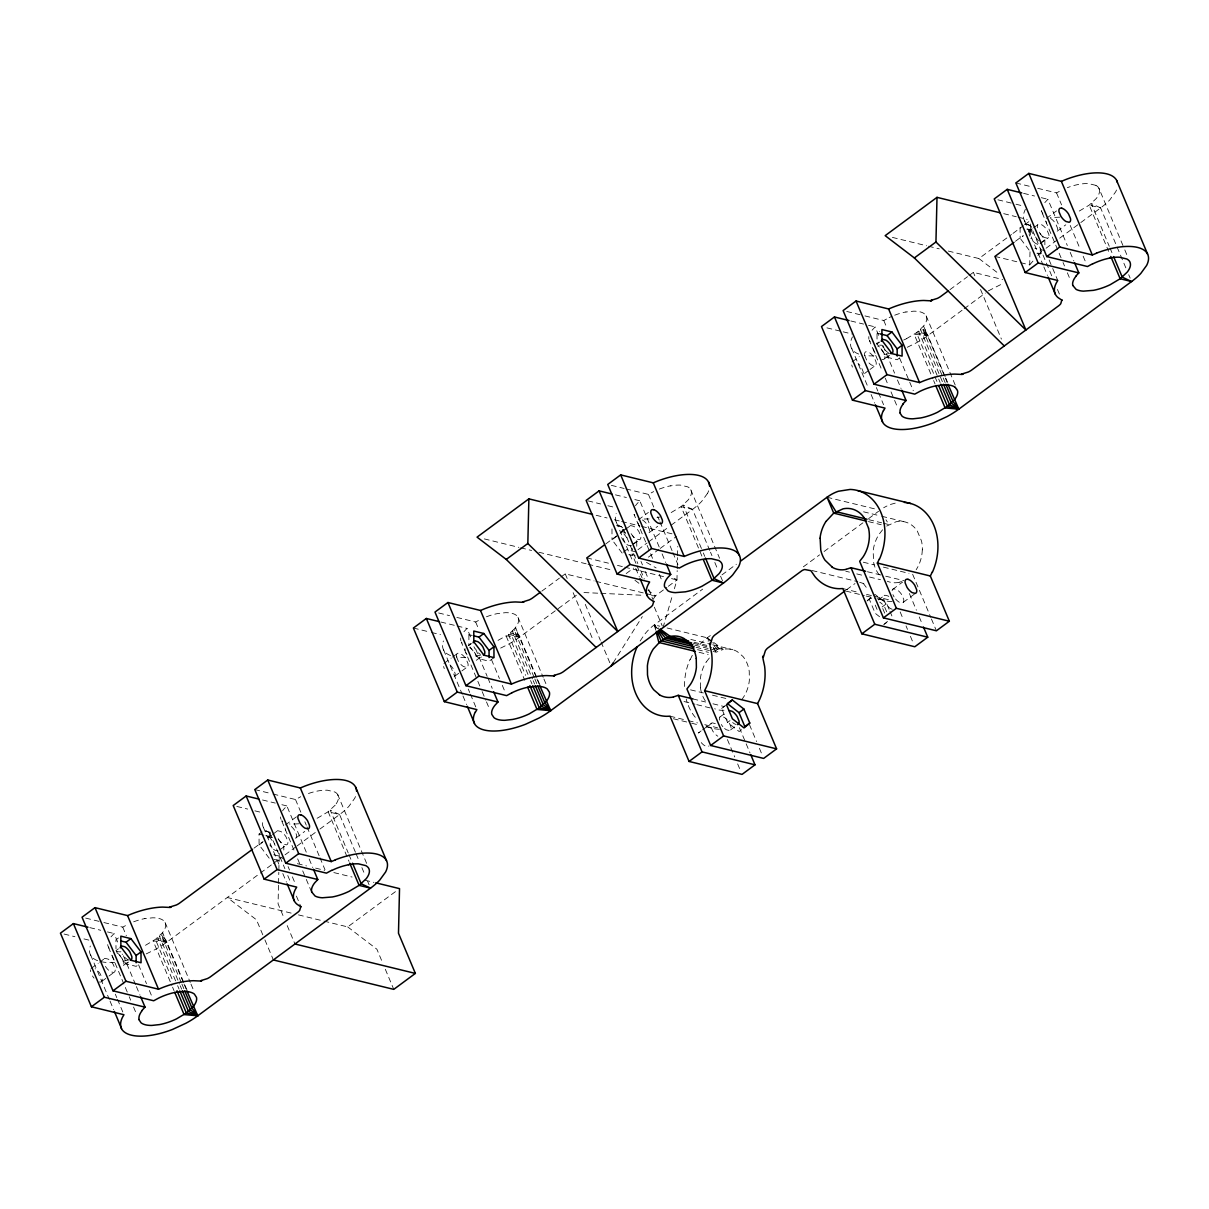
<?xml version="1.0" encoding="UTF-8"?>
<svg xmlns="http://www.w3.org/2000/svg" width="1209" height="1209" viewBox="0 0 1209 1209"><rect width="100%" height="100%" fill="white"/><g stroke="black" fill="none" stroke-linecap="round" stroke-linejoin="round"><path stroke-width="0.75" stroke-dasharray="5 3.75" d="M278.508 885.245L278.07 903.848L284.402 918.9M278.554 883.386L278.811 872.233M278.856 870.374L279.113 859.206M674.38 588.768L676.964 579.912L677.176 570.618M677.221 568.759L677.478 557.606M677.524 555.732L677.75 546.438M1020.562 262.655L1029.705 264.892L1030.053 250.021M1030.4 235.135L1030.672 223.982M922.316 549.793L922.104 552.8A30.89 24.271 -76.3 0 1 916.18 569.711M622.922 529.164L621.668 531.628A11.894 5.048 -22.8 0 1 619.718 533.577M663 627.698L672.31 595.841M269.97 833.213L266.101 830.643A50.174 21.278 -22.8 0 1 262.595 820.896M690.143 659.706L692.304 655.338M707.552 493.332L701.719 501.342A50.642 21.475 -22.8 0 1 692.515 509.412L669.786 526.202M640.135 641.027L644.548 634.423A50.642 39.791 -76.3 0 1 654.296 624.857L702.671 589.131M613.19 662.804L642.311 616.59M653.359 599.059L655.369 595.871L666.884 587.362M706.298 661.943L709.834 657.379M741.737 699.709L743.429 697.321A30.89 24.271 -76.3 0 0 749.353 680.425L749.248 671.479A31.585 24.815 -76.3 0 0 747.041 663.242A31.585 24.815 -76.3 0 0 742.915 656.427L737.248 651.591A30.89 24.271 -76.3 0 0 723.284 649.399L714.141 647.163M882.585 529.769L879.049 534.318A30.89 24.271 -76.3 0 0 873.125 551.228L873.744 563.016A31.222 24.528 -76.3 0 0 877.991 573.142L879.563 575.227M1029.705 264.892L1033.196 260.796M1037.851 255.326L1043.065 250.459M110.986 936.869L114.084 933.529L117.681 942.098M463.924 631.748L467.022 628.408L471.344 638.684M335.21 805.134L328.153 811.753L318.239 817.677A30.89 13.103 -22.8 0 1 315.489 818.946M872.052 330.238L875.135 326.914L879.457 337.19M1044.803 202.628L1047.886 199.289L1067.32 245.518M306.27 852.149L286.835 805.919L283.737 809.244A30.89 13.103 -22.8 0 0 282.558 810.891M659.207 547.012L639.773 500.783L636.675 504.123A30.89 13.103 -22.8 0 0 635.496 505.77M741.585 729.722L739.152 731.536L727.531 722.423L721.652 708.444L724.523 706.011M867.609 600.299L870.48 597.866L873.382 600.148M867.049 601.039L875.089 594.465L886.696 603.578L889.31 609.789M883.673 624.615L887.98 620.958M471.374 643.672L468.926 645.47L468.896 634.649L471.329 632.836M899.647 357.924L897.214 359.723L887.149 357.26L877.054 343.976L877.009 333.155L879.457 331.342M948.279 251.064L978.927 258.545L1011.51 234.486M1012.991 233.382L1023.358 225.735M1024.839 224.632L1030.748 220.265M626.64 528.001L622.046 531.401L628.771 540.257M1026.804 229.09L1030.159 229.906L1034.768 226.506M443.96 663.439L451.153 658.119M452.589 657.061L456.911 653.873M468.246 645.485L470.936 643.505M541.828 591.141L559.389 578.174M560.855 577.101L565.238 573.852L594.072 580.894M605.86 543.854L619.023 534.121M621.32 532.413L624.101 530.358M625.491 529.33L629.662 526.247M638.322 519.855L648.387 512.42M852.088 361.929L859.282 356.625M876.374 343.991L879.064 342.011M949.957 289.646L967.502 276.68M968.968 275.592L973.366 272.357L1002.624 279.506M1015.439 241.271L1022.754 235.861M1029.433 230.919L1032.214 228.864M1033.604 227.836L1037.79 224.753M1046.435 218.361L1056.5 210.925M622.121 553.057L612.011 539.773L616.62 536.373M877.054 343.976L879.487 342.177M1029.116 250.082L1020.139 238.279L1023.585 235.725M633.289 543.838L636.735 541.284L632.247 535.375M1040.254 243.19L1044.863 239.79L1039.256 232.415M454.69 676.269L460.448 672.008M461.883 670.95L467.641 666.703M480.321 657.333L476.301 660.31A8.418 3.793 53.5 0 0 476.648 657.243L474.835 652.89A8.418 3.793 53.5 0 0 469.681 647.586M633.44 544.216L640.392 539.078M649.052 532.685L657.681 526.308M868.576 370.513L862.818 374.76A8.418 3.793 53.5 0 0 863.181 371.692L861.352 367.355A8.418 3.793 53.5 0 0 858.027 363.38M870.012 369.455L875.769 365.194M884.414 358.801L889.794 354.841M1040.163 243.75L1048.52 237.584M1057.165 231.191L1065.794 224.814M470.044 646.951L479.021 658.769L481.469 656.955M623.27 552.211L626.715 549.657L636.78 552.12M887.149 357.26L889.597 355.461M500.647 648.084L507.961 644.488A50.642 21.475 -22.8 0 0 519.764 637.037L578.718 593.483M637.974 549.717L647.057 542.992M648.583 541.874L668.275 527.32M907.279 347.27L916.09 342.978A50.642 21.475 -22.8 0 0 927.892 335.543L962.651 309.852M964.162 308.733L985.32 293.107M1046.087 248.223L1058.207 239.261M1059.734 238.143L1100.628 207.918A50.642 21.475 -22.8 0 0 1109.847 199.848L1115.665 191.823A50.189 21.294 -22.8 0 0 1116.768 189.299M493.982 657.605L489.086 661.217L479.021 658.769M1036.944 253.195L1040.299 254.011L1044.893 250.611L1034.844 248.162M118.406 937.972L115.958 939.771L115.988 948.793M269.184 858.178L259.089 844.895L259.043 834.074L263.653 830.674L272.025 832.714M265.753 835.706L269.108 836.522L272.554 833.983M91.023 968.56L98.216 963.241M99.667 962.183L103.974 958.994M254.026 848.159L263.078 841.479M268.383 837.535L271.164 835.479M272.554 834.452L276.725 831.369M285.384 824.976L296.885 816.483M118.437 948.793L115.988 950.606L126.099 963.89L136.149 966.354L138.597 964.54M259.089 844.895L262.534 842.356M626.186 573.565L633.592 568.094M648.387 557.168L658.754 549.506M660.235 548.418L676.526 536.373M101.768 981.391L107.51 977.144M108.961 976.071L114.704 971.824M123.363 965.432L128.728 961.457M280.503 849.338L287.455 844.199M296.114 837.807L304.744 831.429M126.099 963.89L128.532 962.077M146.213 953.901L155.024 949.609A50.642 21.475 -22.8 0 0 166.827 942.159L271.919 864.526M273.355 863.468L281.999 857.075M285.037 854.839L295.646 847.01M297.157 845.892L318.375 830.22M319.886 829.102L339.578 814.549A50.642 21.475 -22.8 0 0 348.797 806.463L354.615 798.454A50.189 21.294 -22.8 0 0 355.703 795.915M274.216 859.418L279.249 860.642L283.843 857.241M668.32 586.289L676.964 579.912L672.144 577.146M721.954 574.88L736.357 564.24M710.303 635.571L707.28 637.808A50.642 39.791 -76.3 0 0 697.533 647.359M803.335 566.84L819.566 554.855M824.085 551.516L862.878 522.847M868.591 518.631L878.595 511.241M323.982 921.122L347.708 926.91L398.048 889.718M846.678 589.644L854.975 583.569M721.652 708.444L726.549 704.832M701.114 730.916L698.243 733.047A8.418 3.793 53.5 0 1 699.24 732.397L702.353 733.153M702.565 729.858L711.194 723.481M719.839 717.088L726.564 712.131M878.369 599.981L883.945 595.871M892.59 589.478L902.67 582.028M882.102 606.978L886.696 603.578M727.531 722.423L729.979 720.624M730.568 729.919L735.949 725.959M903.319 602.309L914.835 593.8M884.535 624.131L886.832 622.423M886.711 526.066L896.02 521.774A30.89 24.271 -76.3 0 1 909.999 523.981L912.024 525.341A31.358 24.633 -76.3 0 1 917.238 530.887L921.5 540.997A31.358 24.633 -76.3 0 1 922.346 549.853M1037.715 188.302L1056.545 192.896L1061.774 190.085M864.964 315.912L883.794 320.521L889.023 317.71M625.945 488.904L648.432 494.39L653.646 491.579M456.836 617.421L475.666 622.015L480.895 619.204M273.007 794.026L295.495 799.527L300.724 796.716M103.898 922.543L122.744 927.137L127.973 924.326M696.082 647.299L716.181 652.21L723.284 649.399L713.098 642.024M1079.289 211.046L1089.203 205.122L1096.261 198.518A30.89 13.103 -22.8 0 0 1099.344 189.481M906.538 338.671L916.452 332.747L923.525 326.128A30.89 13.103 -22.8 0 0 926.593 317.106L924.417 313.826A31.585 13.39 -22.8 0 0 913.581 311.181L905.843 312.028M671.176 512.556L681.075 506.631L688.148 500.012A30.89 13.103 -22.8 0 0 691.216 490.975L690.777 489.766A31.358 13.299 -22.8 0 0 687.8 486.879L680.516 485.111A31.343 13.299 -22.8 0 0 673.171 485.474L670.481 485.912M145.488 945.302L155.402 939.378L162.459 932.759A30.89 13.103 -22.8 0 0 165.527 923.721L163.366 920.457A31.585 13.39 -22.8 0 0 152.53 917.812L144.793 918.659M988.342 290.87L1003.168 283.344M895.219 503.14L891.29 504.229A50.642 39.791 -76.3 0 0 883.658 507.765M899.194 582.254L901.612 581.589M1059.779 217.167L1052.419 217.529A31.222 13.239 -22.8 0 1 1050.289 217.318M298.729 823.797L291.369 824.145A31.222 13.239 -22.8 0 1 289.238 823.949M649.067 518.948L644.306 519.024A31.222 13.239 -22.8 0 1 642.175 518.812M1031.851 230.299L1030.431 230.254A8.418 3.793 53.5 0 0 1028.965 232.204M882.011 359.421L883.431 359.466A8.418 3.793 53.5 0 0 884.776 355.733L882.948 351.396A8.418 3.793 53.5 0 0 877.794 346.091M278.115 851.03L275.002 850.259A8.418 3.793 53.5 0 1 269.849 844.955M99.35 982.01L100.77 982.04A8.418 3.793 53.5 0 0 102.115 978.323L100.287 973.97A8.418 3.793 53.5 0 0 95.148 968.666M583.977 592.546L599.014 593.241M600.888 593.332L644.095 595.342M651.606 595.689L655.369 595.871L648.069 590.294M945.151 376.634L927.892 335.543L914.185 334.334L932.895 378.84M539.909 684.974L519.764 637.037L506.072 635.828L498.425 640.166A30.89 13.103 -22.8 0 1 495.675 641.435M186.987 990.111L166.827 942.159L153.135 940.95L171.844 985.471M859.644 582.285L863.891 583.645M863.196 583.297L868.092 589.735M1015.862 182.952L1030.431 186.518M1125.821 267.839L1100.628 207.918L1089.203 205.122L1108.638 251.351M1041.297 197.672L1047.886 199.289M1023.6 193.349L1034.526 196.024M997.878 199.802L1014.155 203.777M1015.968 204.215L1023.192 205.983M1003.712 213.661L1016.331 216.743M1018.129 217.182L1027.151 219.373M1024.703 224.043L1031.413 225.69M994.947 256.399L1018.734 262.217M892.393 237.402L926.638 245.775M928.452 246.213L939.257 248.858M846.753 311.469L863.135 315.473M947.267 382.633L923.525 326.128L927.892 335.543L916.452 332.747L937.323 382.392M850.849 320.974L863.589 324.088M868.546 325.297L875.135 326.914M877.009 333.155L880.364 333.971M826.926 327.866L841.404 331.402M843.217 331.84L852.254 334.047M827.047 497.247L874.545 508.838M863.558 511.815L880.001 515.835M881.829 516.288L905.586 522.092M868.833 519.689L881.633 522.802M883.462 523.255L888.932 524.585L885.97 519.794M868.44 521.608L881.225 524.736M611.376 485.353L624.131 488.466M709.789 550.503L692.515 509.412L681.075 506.631L702.671 557.984M615.472 494.859L626.398 497.519M634.816 499.574L639.773 500.783M863.317 562.215L874.273 564.89M883.401 567.127L908.987 573.368M587.937 500.858L600.601 503.957M607.84 505.725L615.079 507.478M867.442 571.736L883.885 575.741M885.713 576.194L903.984 580.652M845.801 571.237L849.459 572.129M856.758 573.912L862.244 575.242M869.543 577.025L880.515 579.716M596.173 515.291L607.084 517.966M614.353 519.734L619.809 521.064M621.622 521.517L639.818 525.96M641.631 526.399L672.552 533.955M812.146 570.527L857.831 581.68M616.575 525.537L623.285 527.184M842.809 588.571L859.251 592.591M866.551 594.375L888.479 599.724M846.088 591.125L864.359 595.584M866.188 596.037L875.316 598.259M877.145 598.712L884.459 600.495M628.831 554.689L632.171 555.52L632.156 548.297M586.833 557.893L608.459 563.182M617.482 565.389L622.877 566.704M624.69 567.142L664.346 576.829M671.554 578.597L676.964 579.912M484.325 538.912L518.888 547.36M520.701 547.798L531.612 550.473M538.882 552.241L586.169 563.802M587.997 564.24L613.447 570.467M595.886 581.333L644.548 593.226M646.347 593.664L655.369 595.871M655.671 630.146L654.296 624.857L659.782 626.202M667.081 627.985L707.28 637.808L711.648 640.966M690.807 639.44L710.907 644.352M712.736 644.79L732.835 649.701M694.042 642.251L706.842 645.379M693.467 643.354L711.738 647.812M713.552 648.266L720.866 650.049L712.721 642.704M694.752 645.183L718.494 650.986L712.887 644.397M697.517 649.671L708.474 652.346M699.044 652.301L708.187 654.522M438.625 612.963L449.552 615.638M486.456 616.786A30.89 13.103 -22.8 0 1 497.73 613.537L505.468 612.676A31.585 13.39 -22.8 0 1 516.364 615.351L518.48 618.6A30.89 13.103 -22.8 0 1 515.397 627.622L519.764 637.037L508.324 634.241L506.072 635.828L524.782 680.35M440.907 622.031L455.476 625.582M457.123 625.99L467.022 628.408M468.896 634.649L472.251 635.466M690.551 689.84L703.351 692.953M712.479 695.19L727.093 698.757M413.387 628.03L429.663 632.005M431.477 632.458L440.514 634.665M692.863 698.908L705.663 702.021M712.962 703.804L723.919 706.494M684.007 701.522L694.979 704.197M696.792 704.651L713.234 708.67M670.058 716.196L686.5 720.201M688.314 720.655L697.457 722.891M704.756 724.675L717.557 727.788M673.337 718.735L689.78 722.755M691.608 723.209L698.923 724.992M706.222 726.775L711.708 728.12M254.797 789.583L271.194 793.588M355.416 852.209L339.578 814.549L328.153 811.753L349.023 861.397M262.534 799.98L275.289 803.093M281.893 804.71L286.835 805.919M236.813 806.433L247.679 809.078M254.903 810.846L262.141 812.614M259.043 834.074L264.076 835.298M273.778 854.778L278.811 856.017M297.369 863.664L306.482 865.901M315.609 868.122L324.722 870.359M333.85 872.581L352.091 877.039M364.861 880.167L373.989 882.389M291.142 913.097L227.292 897.501L256.474 919.792L264.212 938.199M298.442 914.881L322.168 920.669M85.688 918.099L102.085 922.104M183.33 982.403L162.459 932.759L166.827 942.159L155.402 939.378L172.675 980.469M89.783 927.605L100.71 930.265M107.48 931.927L114.084 933.529M64.062 934.043L74.928 936.703M83.965 938.909L93.017 941.116M1037.76 244.369L1036.053 243.644A8.418 3.793 53.5 0 1 1030.899 238.324M892.257 609.306L890.549 608.58A8.418 3.793 53.5 0 1 885.411 603.276L883.583 598.923A8.418 3.793 53.5 0 1 884.928 595.206L888.056 595.977A8.418 3.793 53.5 0 1 889.884 597.322M625.431 532.519L622.303 531.764A8.418 3.793 53.5 0 0 620.852 533.698M736.221 724.584L734.513 723.859A8.418 3.793 53.5 0 1 732.684 722.514M715.305 723.602L712.177 722.831A8.418 3.793 53.5 0 0 710.832 726.549L712.66 730.901A8.418 3.793 53.5 0 0 717.798 736.205M272.493 837.656L269.365 836.885A8.418 3.793 53.5 0 0 268.02 840.603M129.015 960.097L127.308 959.372A8.418 3.793 53.5 0 1 122.154 954.052M1095.928 185.385L1088.644 183.617A31.343 13.299 -22.8 0 0 1081.284 183.964L1078.594 184.418A30.89 13.103 -22.8 0 0 1067.335 187.682M622.726 527.623L619.038 525.507A50.174 21.278 -22.8 0 1 616.182 513.341M1100.628 207.918L1091.289 203.505L1109.273 246.304M945.121 382.588L922.089 327.79L927.892 335.543L918.538 331.115L937.972 377.344M692.515 509.412L683.161 504.999L702.595 551.228M536.267 677.282L515.397 627.622L513.961 629.3L519.764 637.037L510.41 632.624L508.324 634.241L525.598 675.332M339.578 814.549L330.223 810.121L348.222 852.934M181.184 982.358L161.039 934.421L166.827 942.159L157.487 937.746L176.907 983.975M635.254 555.928L632.05 554.085L636.372 564.361M646.483 562.381L656.109 567.928M655.641 628.045L654.296 624.857L658.663 628.015M978.927 258.545L999.359 274.156M634.937 580.26L639.319 583.599M347.708 926.91L376.891 949.216L382.512 962.591M879.578 616.741L875.225 613.311L869.347 599.332M927.892 335.543L920.427 329.468L942.733 382.543M519.764 637.037L512.299 630.962L510.41 632.624L529.844 678.838M166.827 942.159L159.361 936.083L179.521 984.02M711.36 641.48L707.28 637.808L708.187 641.329M656.275 628.06L654.296 624.857L658.376 628.529M281.848 820.579L282.83 821.546M654.296 624.857L657.666 628.816M1030.159 229.906L1039.136 241.709M278.191 839.031L283.798 846.421L283.813 850.018M269.108 836.522L274.715 843.912M1041.72 211.651L1042.899 213.963M870.148 341.573L869.422 340.485L882.374 371.299M634.785 515.457L634.045 514.369L649.883 552.029M462.034 643.067L461.294 641.979L477.132 679.654M107.737 944.577A30.89 13.103 -22.8 0 0 107.918 945.891L109.097 948.204M709.26 640.997L707.28 637.808L708.61 640.982M713.219 647.404L716.181 652.21M883.205 347.436L882.056 345.2A31.585 13.39 -22.8 0 1 877.538 344.943M875.15 353.391L873.321 349.038A8.418 3.793 53.5 0 1 873.215 347.255M892.907 594.647L894.056 596.883M877.054 609.442L875.225 605.104M639.788 527.26L637.959 522.923M621.622 537.597L622.786 539.818A8.418 3.793 53.5 0 0 627.924 545.138L631.053 545.894A8.418 3.793 53.5 0 0 632.05 545.244M473.928 646.694L475.092 648.931M465.873 652.648L467.037 654.885M114.099 960.022L112.271 955.669M1095.974 185.4A31.343 13.299 -22.8 0 1 1098.936 188.287L1124.083 248.193M1124.808 249.9L1126.954 255.039M1128.707 274.7L1130.143 278.115M1109.998 248.011L1112.869 254.857M1056.545 192.896L1061.578 204.88M1070.222 225.433L1080.302 249.402M1083.173 256.248L1086.06 263.094M1070.207 252.364L1073.804 260.932M1042.173 212.875L1062.318 260.812M1063.043 262.519L1064.479 265.935M1067.366 272.796L1070.237 279.642M1049.125 259.95L1052.011 266.796M1052.722 268.504L1057.769 280.488M1051.709 275.773L1030.839 226.128L1027.166 224.013A50.174 21.278 -22.8 0 1 1025.383 209.308M1057.467 289.465L1060.353 296.311M1024.431 220.673L1043.14 265.194M1043.866 266.902L1047.462 275.471M973.366 272.357L974.802 275.773M980.559 289.48L1001.43 339.125M926.139 315.881L957.09 389.51M945.876 378.341L947.312 381.772M938.683 379.052L940.134 382.482M933.62 380.563L935.056 383.978M883.794 320.521L886.665 327.367M899.632 358.181L908.987 380.442M909.697 382.15L913.294 390.719M883.054 345.744L894.569 373.143M897.456 379.989L901.053 388.542M885.26 378.145L888.131 385.006M891.018 391.852L893.889 398.698M894.615 400.406L897.486 407.252M876.374 387.56L877.81 390.991M878.535 392.698L883.567 404.683M851.68 348.298L868.228 387.681M871.115 394.527L874.711 403.081M912.644 574.26L915.334 580.683M916.014 582.285L930.734 617.3M931.444 618.993L936.401 630.796M909.38 593.498L916.407 610.197M919.248 616.953L922.074 623.693M900.176 611.95L903.093 618.917M906.025 625.884L907.491 629.36M910.407 636.312L913.339 643.279M889.96 611.346L892.574 617.557M882.751 608.535L884.701 613.19M690.777 489.766L719.567 558.256M710.514 552.226L711.95 555.641M714.821 562.487L717.708 569.348M720.579 576.194L723.466 583.04M703.321 552.936L704.756 556.367M749.474 724.675L756.562 741.555M759.403 748.295L762.229 755.051M648.432 494.39L654.19 508.097M657.787 516.651L659.222 520.082M659.948 521.789L672.174 550.896M672.899 552.604L677.932 564.588M739.394 727.697L750.033 753.011M662.079 553.858L665.675 562.427M650.608 553.737L652.769 558.875M659.237 574.29L662.124 581.136M727.425 739.576L734.74 756.97M737.656 763.937L740.588 770.904M641.012 561.444L642.447 564.86M645.319 571.721L648.205 578.567M623.436 529.33L637.838 563.575M640.71 570.421L644.306 578.975M648.629 589.251L652.951 599.528M637.098 566.069L642.13 578.053M654.356 607.16L662.275 625.99M616.303 522.182L632.866 561.55M635.738 568.396L639.334 576.965M585.262 604.349L600.374 640.317M601.1 642.024L610.454 664.285M565.238 573.852L567.399 578.99M573.157 592.682L593.302 640.619M518.026 617.391L543.204 677.312M543.929 679.02L546.816 685.866M536.992 678.99L539.154 684.128M534.121 677.236L513.961 629.3L512.299 630.962L532.459 678.899M534.831 678.944L536.992 684.082M533.169 680.607L534.605 684.037M530.57 680.561L532.005 683.977M475.666 622.015L478.552 628.861M491.504 659.676L499.423 678.521M502.309 685.367L505.181 692.213M475.651 648.946L487.167 676.345M487.892 678.053L492.214 688.329M477.857 681.362L481.454 689.916M482.179 691.639L485.776 700.192M486.486 701.9L489.373 708.746M468.261 689.054L469.697 692.485M470.422 694.193L476.18 707.9M443.552 649.792L462.261 694.314M462.987 696.021L466.583 704.575M366.629 863.377L337.84 794.902L338.293 796.111A30.89 13.103 -22.8 0 1 335.21 805.134M356.126 853.932L359.013 860.778M361.884 867.624L364.77 874.47M367.642 881.316L369.093 884.746M348.948 854.642L351.819 861.488M385.323 969.286L393.771 989.37M295.495 799.527L301.253 813.219M304.849 821.788L306.285 825.203M307.01 826.911L319.236 856.017M319.962 857.74L324.994 869.724M309.156 858.994L312.753 867.548M281.833 821.198L294.784 852.028M297.671 858.874L299.832 864.012M302.703 870.858L305.59 877.704M306.3 879.411L311.348 891.396M288.074 866.566L289.51 869.996M292.397 876.842L295.268 883.688M269.788 832.744L284.901 868.697M287.772 875.543L290.659 882.389M296.417 896.096L300.739 906.357M263.366 827.304L279.929 866.687M282.8 873.533L286.397 882.086M287.213 925.595L294.951 944.002M264.922 939.877L273.355 959.946M165.089 922.512L190.281 982.433M190.992 984.141L193.878 991.002M184.055 984.111L186.216 989.249M181.909 984.066L184.055 989.204M180.232 985.743L181.682 989.158M177.632 985.683L179.068 989.113M172.57 987.179L174.005 990.609M122.744 927.137L126.34 935.706M138.567 964.812L146.485 983.642M149.372 990.488L152.243 997.334M123.439 955.79L135.68 984.897M136.405 986.604L140.002 995.173M108.372 947.115L128.517 995.052M129.242 996.76L130.678 1000.191M133.549 1007.037L136.436 1013.883M115.323 994.191L116.759 997.606M117.485 999.329L123.242 1013.021M90.63 954.929L109.339 999.435M110.049 1001.143L113.646 1009.711M1098.89 188.272L1099.344 189.481M281.123 819.49L280.669 818.281A30.89 13.103 -22.8 0 1 280.488 816.967M886.681 611.799L884.852 607.447A8.418 3.793 53.5 0 0 879.714 602.142M1046.072 221.428L1046.737 223.544M1029.071 233.987L1029.736 236.103M864.677 355.431L866.505 359.783A8.418 3.793 53.5 0 0 871.644 365.088L874.772 365.859A8.418 3.793 53.5 0 0 876.117 362.126L874.303 357.788A8.418 3.793 53.5 0 0 869.15 352.484L866.022 351.713A8.418 3.793 53.5 0 0 864.677 355.431A50.189 21.294 -22.8 0 0 875.86 355.703M851.725 364.997L852.39 367.113M456.549 656.94L458.377 661.278A8.418 3.793 53.5 0 0 463.531 666.582L466.659 667.353A8.418 3.793 53.5 0 0 468.004 663.635L466.175 659.283A8.418 3.793 53.5 0 0 461.022 653.978L457.909 653.208A8.418 3.793 53.5 0 0 456.549 656.94A50.189 21.294 -22.8 0 0 467.747 657.197M443.597 666.507L444.262 668.607M285.022 828.044L285.687 830.16M1031.02 226.597L1029.796 230.133A11.894 5.048 -22.8 0 1 1027.846 232.083M269.909 832.805L268.746 836.749A11.894 5.048 -22.8 0 1 267.521 838.049M700.479 687.785L700.374 678.838A30.89 24.271 -76.3 0 1 706.162 662.033M1044.863 239.79L1044.878 245.2M1040.284 248.601L1040.299 254.011M636.735 541.284L636.765 546.695M279.219 853.418L279.249 860.642M1020.094 227.443L1020.139 238.279M611.981 528.938L612.011 539.773M105.44 966.399A8.418 3.793 53.5 0 0 110.593 971.719L113.722 972.474A8.418 3.793 53.5 0 0 115.067 968.757L113.238 964.419A8.418 3.793 53.5 0 0 108.1 959.1L104.971 958.344A8.418 3.793 53.5 0 0 103.611 962.062M94.045 978.111A8.418 3.793 53.5 0 1 92.489 975.965M90.675 971.628A8.418 3.793 53.5 0 1 90.569 969.845M116.744 952.707A8.418 3.793 53.5 0 1 121.897 958.027L123.726 962.364A8.418 3.793 53.5 0 1 122.366 966.082M127.852 960.142A50.189 21.294 -22.8 0 1 120.432 961.639M114.81 962.319A50.189 21.294 -22.8 0 1 100.453 961.548M97.627 960.687A50.189 21.294 -22.8 0 1 90.327 946.043M133.655 921.817A30.89 13.103 -22.8 0 1 144.929 918.568M120.93 951.815A31.585 13.39 -22.8 0 1 116.487 951.559M291.324 826.442A8.418 3.793 53.5 0 1 294.648 830.402L296.477 834.739A8.418 3.793 53.5 0 1 295.117 838.472M337.885 794.902A31.343 13.299 -22.8 0 0 334.908 792.031L327.594 790.233A31.343 13.299 -22.8 0 0 320.234 790.595L317.544 791.034A30.89 13.103 -22.8 0 0 306.27 794.298M278.191 838.789A8.418 3.793 53.5 0 0 283.344 844.094L286.473 844.864A8.418 3.793 53.5 0 0 287.818 841.132L285.989 836.794A8.418 3.793 53.5 0 0 280.851 831.49L277.722 830.719A8.418 3.793 53.5 0 0 276.272 832.653M465.208 650.548A8.418 3.793 53.5 0 1 465.102 648.765M460.856 640.77A30.89 13.103 -22.8 0 1 460.78 638.05M708.64 490.794A50.189 21.294 -22.8 0 1 707.552 493.332M659.797 516.968A30.89 13.103 -22.8 0 1 656.986 517.724M659.343 489.071A30.89 13.103 -22.8 0 1 670.602 485.822M642.432 519.961A8.418 3.793 53.5 0 1 647.586 525.28L649.399 529.618A8.418 3.793 53.5 0 1 648.054 533.335M449.914 664.89A8.418 3.793 53.5 0 1 453.224 668.849L455.052 673.186A8.418 3.793 53.5 0 1 453.707 676.919M631.128 533.653A8.418 3.793 53.5 0 0 636.282 538.972L639.41 539.728A8.418 3.793 53.5 0 0 640.755 536.01L638.926 531.658A8.418 3.793 53.5 0 0 633.788 526.353L630.66 525.583A8.418 3.793 53.5 0 0 629.3 529.315M480.245 654.235A8.418 3.793 53.5 0 1 478.401 652.89M480.789 655.021A50.189 21.294 -22.8 0 1 473.369 656.517M450.564 655.55A50.189 21.294 -22.8 0 1 446.151 653.117A50.174 21.278 -22.8 0 1 443.431 640.966M895.597 599.014A8.418 3.793 53.5 0 0 899.209 602.188L902.337 602.959A8.418 3.793 53.5 0 0 903.682 599.241L901.854 594.888A8.418 3.793 53.5 0 0 896.715 589.584L893.587 588.813A8.418 3.793 53.5 0 0 892.121 590.748M892.121 601.644A50.189 39.444 -76.3 0 1 877.296 597.473M899.073 582.345A30.89 24.271 -76.3 0 1 887.255 581.227M701.25 742.598A8.418 3.793 53.5 0 0 704.862 745.772L707.975 746.527A8.418 3.793 53.5 0 0 708.973 745.877M719.385 729.269A50.189 39.444 -76.3 0 1 705.693 725.732M695.296 717.3A50.189 39.444 -76.3 0 1 686.213 699.044M684.551 686.485A50.189 39.444 -76.3 0 1 690.037 659.464M724.025 710.227A30.89 24.271 -76.3 0 1 714.64 708.746M724.629 728.468A8.418 3.793 53.5 0 0 726.458 729.813L729.586 730.568A8.418 3.793 53.5 0 0 730.931 726.851L729.103 722.514A8.418 3.793 53.5 0 0 723.964 717.209L720.836 716.438A8.418 3.793 53.5 0 0 719.476 720.156M722.846 726.639A8.418 3.793 53.5 0 1 721.305 724.508M705.24 700.752A31.585 24.815 -76.3 0 1 700.434 687.694M888.902 353.512A50.189 21.294 -22.8 0 1 881.482 355.023M858.692 354.056A50.189 21.294 -22.8 0 1 852.466 336.888M868.969 339.276A30.89 13.103 -22.8 0 1 868.893 336.54M889.159 317.604A30.89 13.103 -22.8 0 1 891.894 316.35M894.705 315.201A30.89 13.103 -22.8 0 1 905.979 311.937M1041.72 211.651A30.89 13.103 -22.8 0 1 1041.553 210.336M906.418 338.762A30.89 13.103 -22.8 0 1 903.667 340.031M888.358 352.741A8.418 3.793 53.5 0 1 884.761 349.567M1050.561 218.466A8.418 3.793 53.5 0 1 1055.699 223.771L1057.527 228.123A8.418 3.793 53.5 0 1 1056.182 231.841M1042.566 236.133A8.418 3.793 53.5 0 0 1044.395 237.463L1047.523 238.233A8.418 3.793 53.5 0 0 1048.883 234.516L1047.054 230.163A8.418 3.793 53.5 0 0 1041.901 224.859L1038.773 224.088A8.418 3.793 53.5 0 0 1037.428 227.821M1040.798 234.304A8.418 3.793 53.5 0 1 1039.256 232.158"/><path stroke-width="1.5" d="M604.394 544.927L586.833 557.893L617.784 631.521L527.834 543.491L528.877 498.864L592.531 514.399M1013.973 242.344L994.947 256.399L1025.897 330.027L935.947 241.996L937.005 197.354L1000.1 212.769M820.14 538.277L820.76 550.08A31.222 24.528 -76.3 0 0 825.006 560.19L832.245 567.112M300.905 906.841L297.051 904.256A50.174 21.278 -22.8 0 1 295.283 889.552L296.704 887.119L264.151 879.155L233.201 805.542L246.152 795.975L258.892 799.089M653.842 601.704L649.989 599.135A50.174 21.278 -22.8 0 1 648.22 584.431L649.641 581.982L617.074 574.033L586.138 500.42L599.09 490.854L611.83 493.967M1061.97 300.21L1058.102 297.641A50.174 21.278 -22.8 0 1 1056.334 282.936L1057.769 280.488L1025.202 272.539L994.251 198.911L1007.203 189.345L1021.771 192.911M845.182 590.748L767.549 648.16A11.894 9.34 -76.3 0 0 765.373 650.699L762.955 658.467L764.602 666.189A50.174 39.429 -76.3 0 1 759.6 699.558L757.59 703.608L776.601 748.855L723.617 735.918L704.605 690.671L706.6 686.621A50.174 39.429 -76.3 0 0 711.617 653.253L709.97 645.53L712.388 637.763A11.894 9.34 -76.3 0 1 714.564 635.209L801.99 570.633A11.894 9.34 -76.3 0 1 804.756 569.515L810.907 570.693L815.108 576.799A50.189 39.444 -76.3 0 0 839.152 588.707L842.809 588.571L861.821 633.818L914.805 646.755L927.756 637.188L923.495 627.078M932.335 571.933L930.341 575.998L949.352 621.23L896.368 608.293L877.356 563.046L879.351 558.996M475.469 712.041L476.89 709.607L444.338 701.658L413.387 628.03L426.339 618.464L439.079 621.577M883.598 410.546L885.018 408.113L852.451 400.149L821.5 326.536L834.452 316.97L849.02 320.536M611.18 665.993L613.19 662.804M826.064 521.381L833.726 513.13L843.051 508.838A30.89 24.271 -76.3 0 1 857.015 511.044L859.055 512.389A31.358 24.633 -76.3 0 1 864.254 517.936L868.515 528.061M141.937 1010.482L145.035 1007.157L140.712 996.881M902.987 403.866L906.085 400.527L901.778 390.25M1075.738 276.241L1078.836 272.917L1074.529 262.64M313.463 869.256L317.786 879.532L314.688 882.872A30.89 13.103 -22.8 0 0 311.741 892.061M493.65 691.76L497.972 702.021L494.874 705.361A30.89 13.103 -22.8 0 0 491.806 714.383L493.967 717.662A31.585 13.39 -22.8 0 0 504.803 720.307L512.54 719.461A30.89 13.103 -22.8 0 0 529.24 713.884L539.274 707.869L546.347 701.25A30.89 13.103 -22.8 0 0 549.415 692.213L547.254 688.949A31.585 13.39 -22.8 0 0 536.418 686.304L528.681 687.15M666.401 564.135L670.723 574.411L667.625 577.736A30.89 13.103 -22.8 0 0 664.557 586.773L667.972 590.869A31.222 13.239 -22.8 0 0 675.257 592.637L685.291 591.836A30.89 13.103 -22.8 0 0 702.127 586.169L712.025 580.244L719.098 573.625A30.89 13.103 -22.8 0 0 722.166 564.603L721.713 563.394A31.358 13.299 -22.8 0 0 718.75 560.508L711.466 558.724A31.343 13.299 -22.8 0 0 704.122 559.087L701.432 559.525A30.89 13.103 -22.8 0 0 684.596 565.207L679.367 568.018L638.684 558.074L607.734 484.461L620.685 474.895L653.253 482.844L657.484 481.106A50.189 21.294 -22.8 0 1 709.487 486.063M732.276 699.966L726.549 704.832L732.412 718.811L744.034 727.924L749.776 723.058L743.898 709.063L732.276 699.966L727.395 703.578L739.001 712.675L744.88 726.669L749.776 723.058M528.877 498.864L477.056 537.144L506.239 559.435L596.188 647.465M937.005 197.354L885.169 235.649L914.352 257.94L1004.301 345.97M540.363 592.229L532.292 598.168A11.894 5.048 -22.8 0 1 529.3 599.86L521.683 602.263L515.548 601.961A50.189 21.294 -22.8 0 0 484.733 608.716L480.502 610.469L447.934 602.505L434.983 612.071L465.933 685.699L506.616 695.628L511.845 692.817M506.239 559.435L527.834 543.491M948.491 290.734L940.421 296.658A11.894 5.048 -22.8 0 1 937.428 298.366L929.812 300.769L923.676 300.467A50.189 21.294 -22.8 0 0 892.862 307.222L888.615 308.96L856.048 301.011L843.111 310.577L874.047 384.205L914.745 394.134L919.973 391.323A30.89 13.103 -22.8 0 1 936.794 385.656M914.352 257.94L935.947 241.996M1117.373 182.438A50.113 21.248 -22.8 0 0 1106.719 173.839A50.189 21.294 -22.8 0 0 1065.613 179.597L1061.366 181.35L1028.799 173.401L1015.862 182.952L1046.798 256.58L1087.495 266.524L1092.724 263.698M87.97 927.152L73.401 923.6L60.45 933.167L91.4 1006.78L123.953 1014.729L122.547 1017.177A50.189 21.294 -22.8 0 0 120.855 1026.577M252.515 849.277L179.355 903.289A11.894 5.048 -22.8 0 1 176.378 904.982L168.746 907.385L162.626 907.098A50.174 21.278 -22.8 0 0 150.097 908.503A50.189 21.294 -22.8 0 0 131.796 913.838L127.565 915.591L94.997 907.642L82.046 917.208L112.996 990.821L153.679 1000.765L158.908 997.954A30.89 13.103 -22.8 0 1 175.743 992.272L183.481 991.425A31.585 13.39 -22.8 0 1 194.377 994.085L196.478 997.349A30.89 13.103 -22.8 0 1 193.41 1006.372L186.337 1012.991L176.438 1018.915A30.89 13.103 -22.8 0 1 159.603 1024.582L151.866 1025.428A31.585 13.39 -22.8 0 1 145.503 1024.809A31.585 13.39 -22.8 0 1 141.03 1022.784L138.869 1019.519M356.549 791.2A50.189 21.294 -22.8 0 0 345.623 780.425A50.189 21.294 -22.8 0 0 304.547 786.228L300.316 787.966L267.748 780.017L254.797 789.583L285.747 863.196L326.445 873.14L331.659 870.329M473.928 635.874L478.96 637.113L483.842 633.501L493.937 646.785L493.982 657.605L483.917 655.157L473.822 641.858L473.777 631.038L483.842 633.501M880.364 333.971L887.074 335.603L891.955 331.991L902.065 345.29L902.095 356.111L892.03 353.648L881.935 340.364L881.905 329.543L891.955 331.991M489.071 657.605L489.056 650.397L493.937 646.785M897.199 356.111L897.169 348.887L902.065 345.29M444.338 701.658L457.274 692.092L497.972 702.021M465.933 685.699L478.885 676.133L511.437 684.082L515.684 682.329A50.189 21.294 -22.8 0 1 546.513 675.589L552.634 675.876L560.251 673.473A11.894 5.048 -22.8 0 0 563.243 671.781L650.669 607.19A11.894 5.048 -22.8 0 0 652.618 605.241L653.797 601.296M617.074 574.033L630.025 564.467L670.723 574.411M638.684 558.074L651.636 548.508L684.188 556.457L688.435 554.719A50.189 21.294 -22.8 0 1 736.87 552.256M852.451 400.149L865.402 390.598L906.085 400.527M874.047 384.205L886.998 374.639L919.565 382.588L923.812 380.835A50.189 21.294 -22.8 0 1 954.626 374.095L960.747 374.382L968.379 371.979A11.894 5.048 -22.8 0 0 971.356 370.286L1058.782 305.696A11.894 5.048 -22.8 0 0 1060.746 303.746L1061.91 299.802M1025.202 272.539L1038.153 262.973L1078.836 272.917M1046.798 256.58L1059.749 247.014L1092.316 254.963L1096.548 253.225M120.991 941.01L126.023 942.234L130.904 938.622L141 951.906L141.045 962.742L130.98 960.278L120.885 946.995L120.84 936.159L130.904 938.622M136.149 962.742L136.118 955.518L141 951.906M91.4 1006.78L104.352 997.213L145.035 1007.157M112.996 990.821L125.948 981.255L158.515 989.204L162.747 987.466A50.189 21.294 -22.8 0 1 193.576 980.711L199.697 981.013L207.313 978.61A11.894 5.048 -22.8 0 0 210.306 976.902L297.731 912.327A11.894 5.048 -22.8 0 0 299.681 910.377L300.86 906.418M264.151 879.155L277.103 869.588L317.786 879.532M285.747 863.196L298.699 853.645L331.251 861.594L335.498 859.841M740.679 561.052L827.047 497.247A50.642 39.791 -76.3 0 1 838.305 491.277L850.123 489.433A50.189 39.444 -76.3 0 1 864.949 493.604A50.174 39.429 -76.3 0 1 879.457 559.208M739.001 712.675L743.898 709.063M637.158 646.755A50.174 39.429 -76.3 0 0 632.141 680.123A50.189 39.444 -76.3 0 0 666.401 716.317L670.058 716.196L689.07 761.443L702.021 751.877L755.005 764.813L750.744 754.688M696.263 658.542L696.384 667.474A30.89 24.271 -76.3 0 1 690.445 684.385L686.908 688.934L710.665 745.485L723.617 735.918M861.821 633.818L874.772 624.252L927.756 637.188M868.53 528.121A31.358 24.633 -76.3 0 1 869.362 536.917L869.135 539.864A30.89 24.271 -76.3 0 1 863.196 556.775L859.659 561.324L883.416 617.859L896.368 608.293M375.818 882.827L399.529 888.63L398.486 933.257L415.367 973.411L393.771 989.37L273.355 959.946M755.005 764.813L742.054 774.38L689.07 761.443M776.601 748.855L763.65 758.421L710.665 745.485M949.352 621.23L936.401 630.796L883.416 617.859M865.614 571.283L851 567.716L846.224 569.303M692.863 698.908L678.249 695.326L673.473 696.928M1109.545 258.031L1112.235 257.593A31.343 13.299 -22.8 0 1 1119.594 257.23L1126.879 259.013A31.343 13.299 -22.8 0 1 1129.886 261.9L1130.294 263.094A30.89 13.103 -22.8 0 1 1127.211 272.131L1120.154 278.75L1110.24 284.674A30.89 13.103 -22.8 0 1 1093.42 290.341L1083.37 291.142A31.222 13.239 -22.8 0 1 1076.086 289.359L1072.67 285.279M936.794 385.656L944.531 384.81A31.585 13.39 -22.8 0 1 955.427 387.469M348.494 864.662L351.184 864.208A31.343 13.299 -22.8 0 1 358.529 863.861L365.813 865.629A31.343 13.299 -22.8 0 1 368.821 868.53L369.229 869.724A30.89 13.103 -22.8 0 1 366.161 878.762L359.088 885.366L349.189 891.29A30.89 13.103 -22.8 0 1 332.354 896.972L322.319 897.773A31.222 13.239 -22.8 0 1 315.035 895.99L311.62 891.894M728.891 710.484L732.019 711.255A8.418 3.793 53.5 0 1 737.173 716.559L739.001 720.896A8.418 3.793 53.5 0 1 737.641 724.614M890.066 353.466L891.486 353.512A8.418 3.793 53.5 0 0 892.831 349.779L891.003 345.442A8.418 3.793 53.5 0 0 885.865 340.137L882.736 339.366A8.418 3.793 53.5 0 0 881.285 341.301M474.623 640.861L477.736 641.631A8.418 3.793 53.5 0 1 482.89 646.936L484.718 651.288A8.418 3.793 53.5 0 1 483.358 655.006M857.786 490.582L910.77 503.533M867.019 519.235L835.948 511.649L827.047 497.247L833.726 513.13L866.611 521.17M877.356 563.046L930.341 575.998M688.571 640.921L670.3 636.448L660.114 629.073M691.639 642.916L667.882 637.113L659.736 629.753M692.923 644.745L665.509 638.05L658.784 630.131M694.268 646.86L663.197 639.274L658.255 631.264M693.86 648.78L660.975 640.755L653.313 648.991A30.89 24.271 -76.3 0 0 647.389 665.902L647.495 674.834A31.585 24.815 -76.3 0 0 649.701 683.07A31.585 24.815 -76.3 0 0 653.827 689.901L659.51 694.722M695.402 651.409L658.86 642.478L656.124 631.914M704.605 690.671L757.59 703.608M294.951 944.002L415.367 973.411M955.367 387.454L957.543 390.719A30.89 13.103 -22.8 0 1 954.46 399.756L947.403 406.36L937.489 412.284A30.89 13.103 -22.8 0 1 920.669 417.951L912.931 418.813A31.585 13.39 -22.8 0 1 902.02 416.138L899.919 412.889M887.074 335.603L897.169 348.887M478.96 637.113L489.056 650.397M126.023 942.234L136.118 955.518M1116.632 180.458L1147.583 254.071M1113.595 256.58L1122.239 277.118L1131.579 281.546A50.642 21.475 -22.8 0 0 1140.797 273.461L1146.616 265.451A50.189 21.294 -22.8 0 0 1096.382 253.18M1110.784 256.489L1120.154 278.75L1131.579 281.546L958.828 409.156A50.642 21.475 -22.8 0 1 947.025 416.606L933.65 422.772A50.189 21.294 -22.8 0 1 883.416 410.501M1061.366 181.35L1092.316 254.963M1028.799 173.401L1059.749 247.014M1048.173 277.178L1055.366 294.301M1007.203 189.345L1038.153 262.973M947.992 384.341L958.828 409.156L945.136 407.947L935.781 385.701M945.831 384.296L953.04 401.418L958.828 409.156L947.403 406.36L938.758 385.822M943.458 384.25L951.362 403.081L958.828 409.156L949.488 404.743L940.844 384.19M888.615 308.96L919.565 382.588M856.048 301.011L886.998 374.639M875.422 404.803L882.63 421.911M834.452 316.97L865.402 390.598M851 567.716L874.772 624.252M708.519 481.953L739.47 555.581M705.482 558.074L714.111 578.612L723.466 583.04A50.642 21.475 -22.8 0 0 732.669 574.955L738.487 566.945A50.189 21.294 -22.8 0 0 736.719 552.226M703.396 559.707L712.025 580.244L723.466 583.04L550.715 710.65A50.642 21.475 -22.8 0 1 538.912 718.101L525.537 724.267A50.189 21.294 -22.8 0 1 475.303 711.995M653.253 482.844L684.188 556.457M620.685 474.895L651.636 548.508M640.06 578.673L647.253 595.795M599.09 490.854L630.025 564.467M656.971 631.219L660.975 640.755L670.3 636.448A30.89 24.271 -76.3 0 1 684.264 638.654L689.946 643.475A31.585 24.815 -76.3 0 1 696.308 658.633M678.249 695.326L702.021 751.877M539.864 685.835L550.715 710.65L537.008 709.441L527.653 687.196M537.718 685.79L544.911 702.913L550.715 710.65L539.274 707.869L529.92 685.609M535.33 685.745L543.249 704.575L550.715 710.65L541.36 706.237L532.731 685.684M480.502 610.469L511.437 684.082M447.934 602.505L478.885 676.133M467.309 706.298L474.502 723.42M426.339 618.464L457.274 692.092M355.582 787.089L386.532 860.702M352.544 863.196L361.174 883.749L370.528 888.162A50.642 21.475 -22.8 0 0 379.732 880.092L385.565 872.067A50.189 21.294 -22.8 0 0 335.331 859.795M349.733 863.12L359.088 885.366L370.528 888.162L197.777 1015.787A50.642 21.475 -22.8 0 1 185.974 1023.222L172.6 1029.403A50.189 21.294 -22.8 0 1 120.688 1026.532M300.316 787.966L331.251 861.594M267.748 780.017L298.699 853.645M287.122 883.809L294.316 900.932M246.152 795.975L277.103 869.588M186.927 990.972L197.777 1015.787L184.085 1014.578L174.731 992.317M184.781 990.912L191.974 1008.034L197.777 1015.787L186.337 1012.991L176.982 990.73M182.393 990.881L190.312 1009.711L197.777 1015.787L188.423 1011.359L179.793 990.821M127.565 915.591L158.515 989.204M94.997 907.642L125.948 981.255M114.371 1011.419L121.565 1028.542M73.401 923.6L104.352 997.213M139.111 1019.58A30.89 13.103 -22.8 0 1 142.178 1010.543M120.22 947.932A8.418 3.793 53.5 0 1 121.686 945.997L124.814 946.753A8.418 3.793 53.5 0 1 129.952 952.072L131.781 956.41A8.418 3.793 53.5 0 1 130.436 960.127M331.916 870.389A30.89 13.103 -22.8 0 1 348.736 864.722M511.981 692.727A30.89 13.103 -22.8 0 1 528.801 687.06M473.157 642.795A8.418 3.793 53.5 0 1 474.623 640.861M904.408 502.43A50.189 39.444 -76.3 0 1 932.441 572.174M820.004 538.383A30.89 24.271 -76.3 0 1 825.943 521.472M673.337 697.019A30.89 24.271 -76.3 0 1 659.373 694.812M846.088 569.409A30.89 24.271 -76.3 0 1 832.124 567.202M900.176 412.949A30.89 13.103 -22.8 0 1 903.244 403.927M1072.791 285.43A30.89 13.103 -22.8 0 1 1075.859 276.408M1092.966 263.758A30.89 13.103 -22.8 0 1 1109.786 258.091M710.227 643.188L709.623 644.185L710.227 643.188M763.211 656.124L762.607 657.122L763.211 656.124M931.927 300.346L930.915 300.875L931.927 300.346M962.878 373.974L961.79 374.488L962.878 373.974M523.814 601.855L522.726 602.354L523.814 601.855M554.765 675.468L553.752 675.997L554.765 675.468M170.877 906.977L169.864 907.506L170.877 906.977M201.827 980.59L200.815 981.119L201.827 980.59M907.959 579.292L906.538 579.247A8.418 3.793 53.5 0 0 905.178 582.98L907.007 587.317A8.418 3.793 53.5 0 0 912.16 592.622L915.273 593.392A8.418 3.793 53.5 0 0 916.634 589.675L914.805 585.322A8.418 3.793 53.5 0 0 909.667 580.018L907.959 579.292M1061.789 208.175L1060.369 208.129A8.418 3.793 53.5 0 0 1059.024 211.862L1060.852 216.199A8.418 3.793 53.5 0 0 1066.006 221.519L1069.119 222.275A8.418 3.793 53.5 0 0 1070.479 218.557L1068.65 214.205A8.418 3.793 53.5 0 0 1063.497 208.9L1061.789 208.175M653.676 509.669L652.255 509.639A8.418 3.793 53.5 0 0 650.91 513.357L652.724 517.694A8.418 3.793 53.5 0 0 657.877 523.013L661.006 523.769A8.418 3.793 53.5 0 0 662.351 520.051L660.522 515.714A8.418 3.793 53.5 0 0 655.384 510.394L653.676 509.669M300.739 814.806L299.318 814.76A8.418 3.793 53.5 0 0 297.973 818.478L299.802 822.83A8.418 3.793 53.5 0 0 304.94 828.135L308.068 828.906A8.418 3.793 53.5 0 0 309.413 825.173L307.6 820.835A8.418 3.793 53.5 0 0 302.446 815.531L300.739 814.806"/></g></svg>
